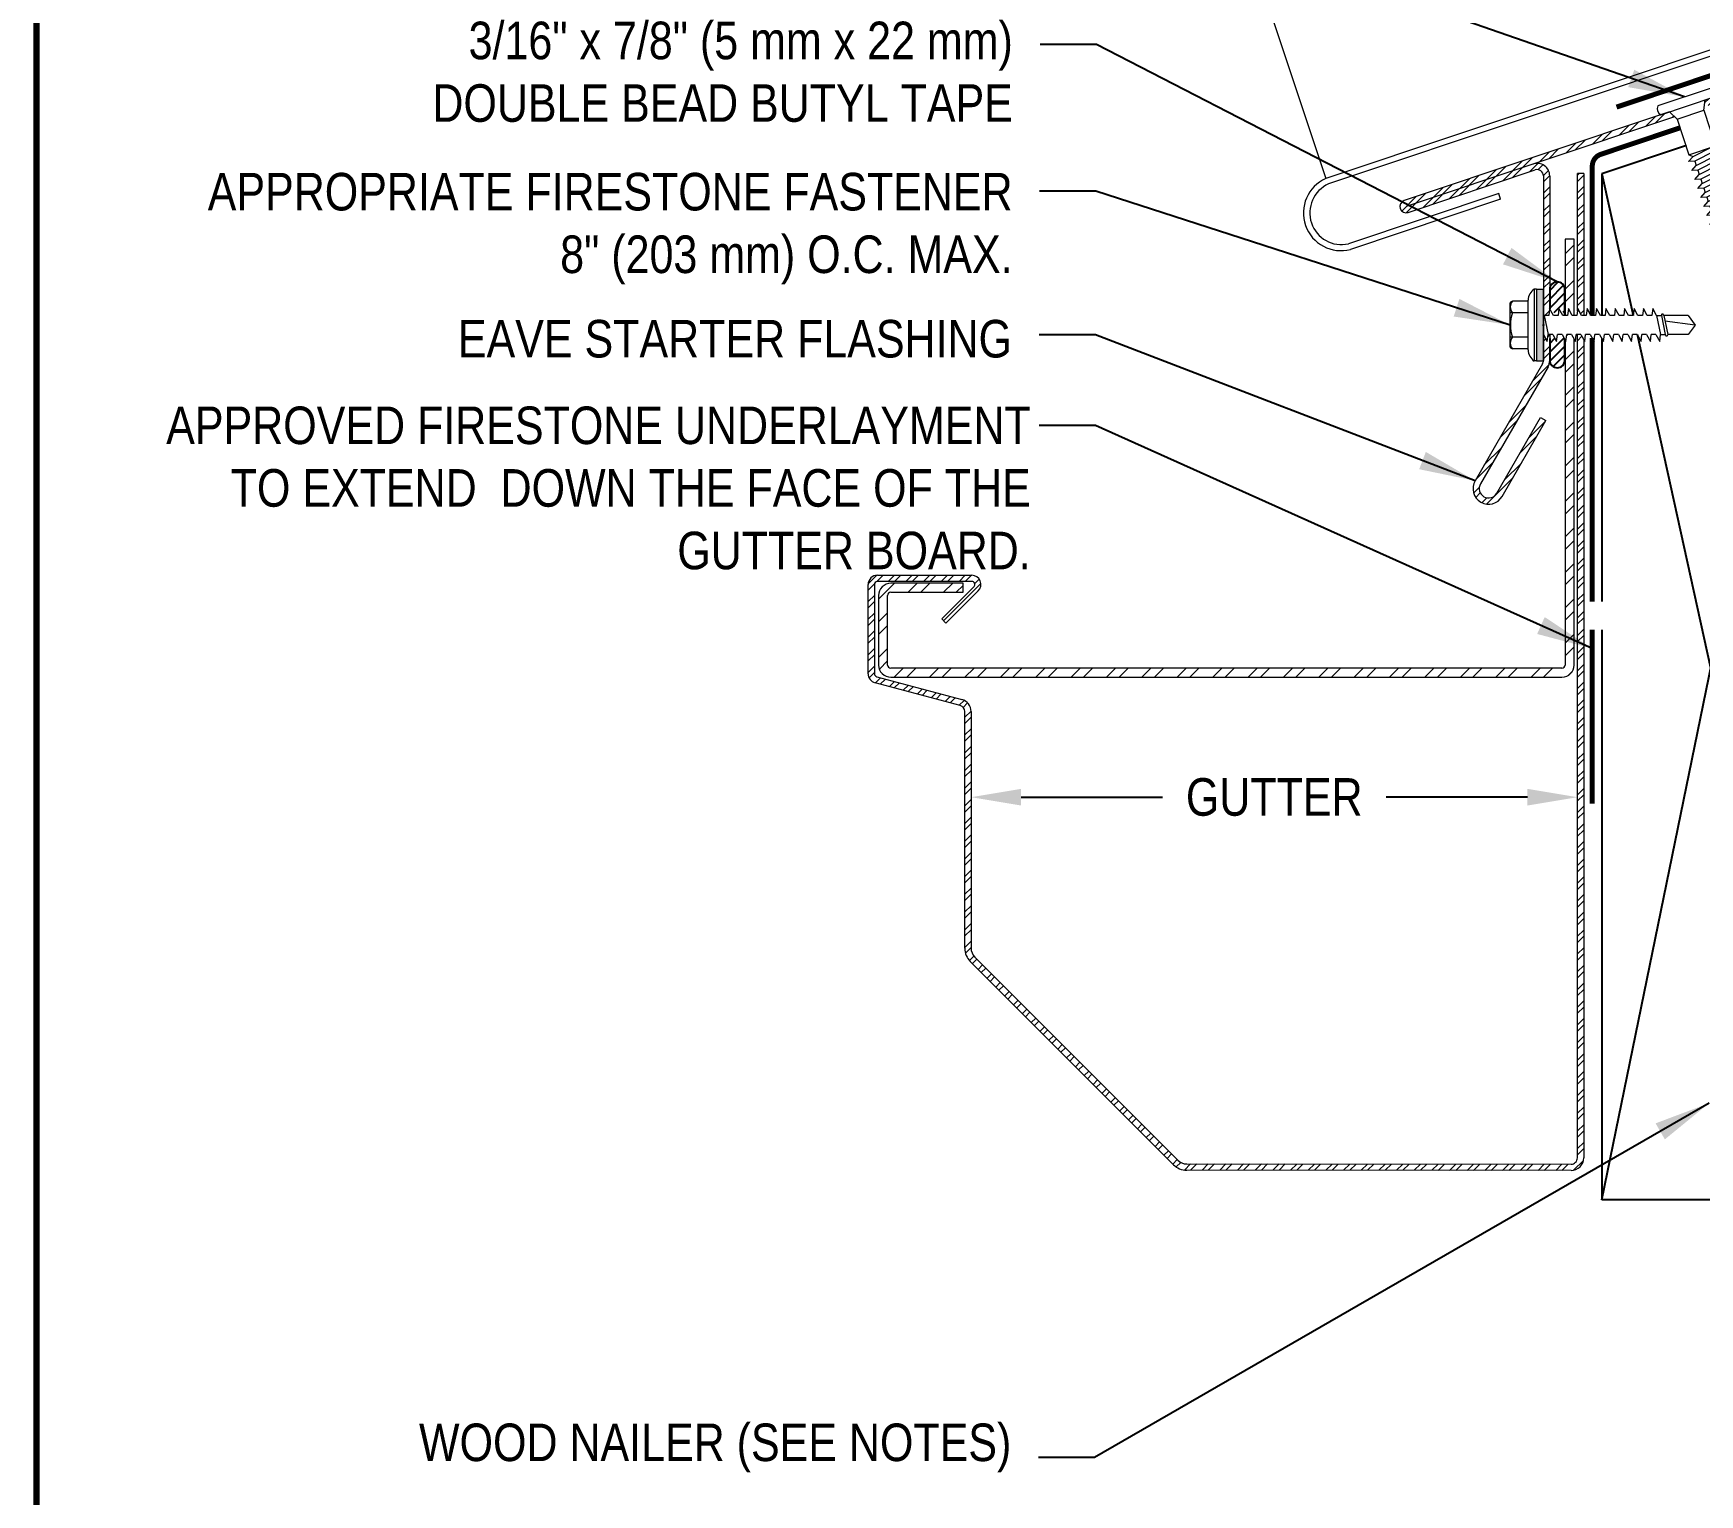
# Model space of a CAD drawing. Header units: inches. Extents: x 0 to 20, y 0 to 16.8.
# Drawn here: x 0 to 8.32, y 3.82 to 11.12 of the extents above; entities that cross this region are included whole.
import ezdxf
from ezdxf.enums import TextEntityAlignment as Align

# ---------------------------------------------------------------- set-up
doc = ezdxf.new("R2010")
doc.units = ezdxf.units.IN
doc.header["$MEASUREMENT"] = 0
doc.linetypes.add('HIDDEN', pattern=[0.375, 0.25, -0.125])
doc.layers.get('0').update_dxf_attribs({"linetype": 'CONTINUOUS'})
doc.layers.get('DEFPOINTS').update_dxf_attribs({"linetype": 'CONTINUOUS'})
doc.layers.add('FSBP-ACCESSORY-FIRESTONE', color=7, linetype='CONTINUOUS', lineweight=9)
doc.layers.add('FSBP-TRIMS', color=7, linetype='CONTINUOUS', lineweight=9)
for name, color, linetype in [('FSBP-ANNO-NOTE', 7, 'CONTINUOUS'), ('FSBP-SEALANTS', 1, 'CONTINUOUS'), ('FSBP-TTLB-BORDER', 7, 'CONTINUOUS'), ('FSBP-TTLB-TEXT', 7, 'CONTINUOUS'), ('FSBP-UNDERLAYMENT', 7, 'HIDDEN'), ('FSBP-WOOD', 7, 'CONTINUOUS')]:
    doc.layers.add(name, color=color, linetype=linetype)
doc.styles.add('ARIAL', font='arial.ttf')
doc.styles.add('ARIAL_BOLD', font='')
doc.styles.add('FSBP_ARIAL_NAR', font='ARIALN.TTF')
doc.styles.add('TXT', font='simplex.shx')
doc.styles.get('ARIAL_BOLD').set_extended_font_data('Arial Black')
doc.dimstyles.new('FSBP-LEADER', dxfattribs={"dimtxt": 0.1875, "dimasz": 0.25, "dimexe": 0.0625, "dimexo": 0.125, "dimgap": 0.125, "dimtad": 0, "dimtih": 1, "dimtoh": 1, "dimdec": 4, "dimzin": 0, "dimdsep": 46, "dimlunit": 4, "dimtxsty": 'FSBP_ARIAL_NAR', "dimcen": 0.09375, "dimclrd": 256, "dimclre": 256, "dimclrt": 256, "dimadec": 0, "dimazin": 0, "dimtfac": 1, "dimtdec": 4, "dimtofl": 0, "dimtmove": 0, "dimatfit": 3, "dimfxl": 0, "dimtolj": 1, "dimtzin": 0, "dimlwd": -1, "dimlwe": -1, "dimarcsym": 0})
doc.dimstyles.new('STANDARD$7', dxfattribs={"dimscale": 1.5, "dimtxt": 0.2, "dimasz": 0.1, "dimexe": 0.1, "dimexo": 0.125, "dimgap": 0.09, "dimtad": 0, "dimdec": 3, "dimzin": 4, "dimdsep": 46, "dimtxsty": 'TXT', "dimcen": 0.09, "dimadec": 0, "dimazin": 0, "dimtfac": 1, "dimtdec": 3, "dimtofl": 0, "dimtmove": 2, "dimatfit": 3, "dimfxl": 0, "dimtolj": 1, "dimtzin": 4, "dimarcsym": 0})

# ---------------------------------------------------------------- blocks, each defined once
blk = doc.blocks.new('FSBP_AP_FASTENER_03')
blk.add_hatch(color=256).paths.add_polyline_path([(0.002615419729806945, -0.1789960340593231), (0.002615419729806945, 0.1789960340596553), (-0.03265692860093594, 0.1789960340596553), (-0.03265692860095015, -0.1789960340593231)])
for p, q in [((-0.04301324298469211, 0.1791137090811299), (-0.04301324298469211, -0.1797372978230554)), ((-0.03265692860093594, 0.1789960340596553), (-0.04301324298469211, 0.1789960340596446)), ((-0.03265692860093594, 0.1789960340596553), (-0.03265692860095015, -0.1789960340593231)), ((-0.03265692860093594, 0.1789960340596553), (0.002615419729806945, 0.1789960340596553)), ((0.002615419729806945, -0.1789960340593231), (0.002615419729806945, 0.1789960340596553)), ((-0.1640266357300533, -0.1112375459913535), (-0.1640266357300533, 0.1112375459916963)), ((-0.0743136411015044, 0.1196342712114147), (-0.1527494827228466, 0.1196342712114147)), ((-0.0743136411015044, -0.1243996865849679), (-0.0743136411015044, 0.1243996865853036)), ((-0.0743136411015044, 0.06120823178266921), (-0.1641351755799079, 0.06120823178266921)), ((-0.0743136411015044, -0.06120823178233348), (-0.1641351755799079, -0.06120823178233348)), ((-0.0743136411015044, -0.1196342712110825), (-0.1527494827228466, -0.1196342712110825)), ((-0.03265692860095015, -0.1789960340593231), (-0.0430132429846779, -0.1789960340593124)), ((-0.03265692860095015, -0.1789960340593231), (0.002615419729806945, -0.1789960340593231))]:
    blk.add_line(p, q)
blk.add_circle((0.002615419729806945, 1.714184350021242e-13), 0.002615419729806584)
for centre, radius, start, end in [((-0.006475827498512388, 0.1219014435894943), 0.0678834565132835, 122.5638284059132, 177.8910320881559), ((-0.06984908107507692, -0.003474649117179318), 0.1484193141759, 123.9560290000004, 129.3856620000001), ((-0.115729837352184, 0.09042125149704194), 0.04715850387660001, 141.7226579999998, 218.2773420000002), ((0.02814110754613353, 1.678657213233237e-13), 0.19096556139495, 161.3056610000001, 198.694339), ((-0.115729837352184, -0.09042125149670976), 0.04715850387660001, 141.7226579999998, 218.2773420000002), ((-0.06984908107507692, 0.003474649117518602), 0.1484193141759, 230.6143379999998, 236.0439710000001), ((-0.005367679842542827, -0.1219235436723052), 0.06899006891726917, 182.0567588836862, 236.9296889590581)]:
    blk.add_arc(centre, radius, start, end)
at = {"layer": 'FSBP-ACCESSORY-FIRESTONE'}
for p, q in [((0.02902654232753576, 0.04687500000015898), (0.005589042327535765, 0.04687500000016964)), ((0.005589042327535765, 0.04687500000016964), (0.02551621998409814, -0.04687499999984635)), ((0.03327260070633287, 0.08203125000016964), (0.02902654232753576, 0.04687500000015898)), ((0.05246404232753576, 0.04687500000016964), (0.03327260070633287, 0.08203125000016964)), ((0.07590154232753576, 0.04687500000016964), (0.05246404232753576, 0.04687500000016964)), ((0.08014760070633287, 0.08203125000016964), (0.07590154232753576, 0.04687500000016964)), ((0.09933904232753576, 0.04687500000016964), (0.08014760070633287, 0.08203125000016964)), ((0.1227765423275358, 0.04687500000015898), (0.09933904232753576, 0.04687500000016964)), ((0.1270226007063329, 0.08203125000016964), (0.1227765423275358, 0.04687500000015898)), ((0.1462140423275358, 0.04687500000016964), (0.1270226007063329, 0.08203125000016964)), ((0.1696515423275358, 0.04687500000015898), (0.1462140423275358, 0.04687500000016964)), ((0.1738976007063329, 0.08203125000016964), (0.1696515423275358, 0.04687500000015898)), ((0.1930890423275358, 0.04687500000016964), (0.1738976007063329, 0.08203125000016964)), ((0.2165265423275358, 0.046875000000143), (0.1930890423275358, 0.04687500000016964)), ((0.2207726007063329, 0.08203125000016964), (0.2165265423275358, 0.046875000000143)), ((0.2399640423275358, 0.04687500000016964), (0.2207726007063329, 0.08203125000016964)), ((0.2634015423275358, 0.04687500000013767), (0.2399640423275358, 0.04687500000016964)), ((0.2676476007063329, 0.08203125000016964), (0.2634015423275358, 0.04687500000013767)), ((0.2868390423275358, 0.04687500000016964), (0.2676476007063329, 0.08203125000016964)), ((0.3102765423275358, 0.04687500000013767), (0.2868390423275358, 0.04687500000016964)), ((0.3145226007063329, 0.08203125000016964), (0.3102765423275358, 0.04687500000013767)), ((0.3337140423275358, 0.04687500000016964), (0.3145226007063329, 0.08203125000016964)), ((0.3571515423275358, 0.04687500000015898), (0.3337140423275358, 0.04687500000016964)), ((0.3613976007063329, 0.08203125000016964), (0.3571515423275358, 0.04687500000015898)), ((0.3805890423275358, 0.04687500000016964), (0.3613976007063329, 0.08203125000016964)), ((0.4040265423275144, 0.04687500000014833), (0.3805890423275358, 0.04687500000016964)), ((0.4082726007063329, 0.08203125000016964), (0.4040265423275144, 0.04687500000014833)), ((0.4274640423275358, 0.04687500000016964), (0.4082726007063329, 0.08203125000016964)), ((0.4509015423275144, 0.04687500000013234), (0.4274640423275358, 0.04687500000016964)), ((0.4551476007063329, 0.08203125000016964), (0.4509015423275144, 0.04687500000013234)), ((0.4743390423275358, 0.04687500000016964), (0.4551476007063329, 0.08203125000016964)), ((0.4977765423275358, 0.04687500000012701), (0.4743390423275358, 0.04687500000016964)), ((0.5020226007063329, 0.08203125000016964), (0.4977765423275358, 0.04687500000012701)), ((0.5212140423275358, 0.04687500000016964), (0.5020226007063329, 0.08203125000016964)), ((0.5446515423275358, 0.04687500000013234), (0.5212140423275358, 0.04687500000016964)), ((0.5488976007063329, 0.08203125000016964), (0.5446515423275358, 0.04687500000013234)), ((0.5680890423275358, 0.04687500000016964), (0.5488976007063329, 0.08203125000016964)), ((0.5680890423275358, 0.04687500000016964), (0.5915265423275606, 0.04687500000005596)), ((0.5680890423275358, 0.04687500000016964), (0.5880162199841195, -0.04687499999983036)), ((0.5915265423275642, 0.04687500000005596), (0.5958759294468692, 0.05786132812505596)), ((0.5915265423275642, 0.04687500000005329), (0.6114537199841443, -0.04687499999996003)), ((0.5958759294468692, 0.05786132812505596), (0.603364267459007, 0.04687500000005596)), ((0.7258366763999113, 0.046875), (0.6033642674590176, 0.04687500000000089)), ((0.6033642674590176, 0.04687500000000178), (0.6232914451155906, -0.046875)), ((0.7609929263999113, 0), (0.6093707237761912, 0.01861684475897363)), ((0.7258366763999113, 0.046875), (0.7609929263999113, 0)), ((0.7609929263999113, 0), (0.7258366763999113, -0.046875)), ((0.04895371998409814, -0.04687499999983036), (0.02551621998409814, -0.04687499999984635)), ((0.04895371998409814, -0.04687499999983036), (0.06814516160530104, -0.08203124999983036)), ((0.06814516160530104, -0.08203124999983036), (0.07239121998409814, -0.04687499999984635)), ((0.09582871998409814, -0.04687499999983036), (0.07239121998409814, -0.04687499999984635)), ((0.09582871998409814, -0.04687499999983036), (0.115020161605301, -0.08203124999983036)), ((0.115020161605301, -0.08203124999983036), (0.1192662199841195, -0.04687499999984102)), ((0.1427037199840981, -0.04687499999983036), (0.1192662199841195, -0.04687499999984102)), ((0.1427037199840981, -0.04687499999983036), (0.161895161605301, -0.08203124999983036)), ((0.161895161605301, -0.08203124999983036), (0.1661412199840981, -0.04687499999983569)), ((0.1895787199840981, -0.04687499999983036), (0.1661412199840981, -0.04687499999983569)), ((0.1895787199840981, -0.04687499999983036), (0.208770161605301, -0.08203124999983036)), ((0.208770161605301, -0.08203124999983036), (0.2130162199840981, -0.04687499999982503)), ((0.2364537199840981, -0.04687499999983036), (0.2130162199840981, -0.04687499999982503)), ((0.2364537199840981, -0.04687499999983036), (0.255645161605301, -0.08203124999983036)), ((0.255645161605301, -0.08203124999983036), (0.2598912199841195, -0.04687499999983569)), ((0.2833287199840981, -0.04687499999983036), (0.2598912199841195, -0.04687499999983569)), ((0.2833287199840981, -0.04687499999983036), (0.302520161605301, -0.08203124999983036)), ((0.302520161605301, -0.08203124999983036), (0.3067662199840981, -0.04687499999983036)), ((0.3302037199840981, -0.04687499999983036), (0.3067662199840981, -0.04687499999983036)), ((0.3302037199840981, -0.04687499999983036), (0.349395161605301, -0.08203124999983036)), ((0.349395161605301, -0.08203124999983036), (0.3536412199841195, -0.04687499999982503)), ((0.3770787199840981, -0.04687499999983036), (0.3536412199841195, -0.04687499999982503)), ((0.3770787199840981, -0.04687499999983036), (0.396270161605301, -0.08203124999983036)), ((0.396270161605301, -0.08203124999983036), (0.4005162199841195, -0.04687499999983036)), ((0.4239537199840981, -0.04687499999983036), (0.4005162199841195, -0.04687499999983036)), ((0.4239537199840981, -0.04687499999983036), (0.443145161605301, -0.08203124999983036)), ((0.443145161605301, -0.08203124999983036), (0.4473912199840981, -0.04687499999983036)), ((0.4708287199840981, -0.04687499999983036), (0.4473912199840981, -0.04687499999983036)), ((0.4708287199840981, -0.04687499999983036), (0.490020161605301, -0.08203124999983036)), ((0.490020161605301, -0.08203124999983036), (0.4942662199841195, -0.04687499999983036)), ((0.5177037199840981, -0.04687499999983036), (0.4942662199841195, -0.04687499999983036)), ((0.5177037199840981, -0.04687499999983036), (0.536895161605301, -0.08203124999983036)), ((0.536895161605301, -0.08203124999983036), (0.5411412199841195, -0.0468749999998197)), ((0.5645787199840981, -0.04687499999983036), (0.5411412199841195, -0.0468749999998197)), ((0.5645787199840981, -0.04687499999983036), (0.583770161605301, -0.08203124999983036)), ((0.583770161605301, -0.08203124999983036), (0.5880162199840981, -0.04687499999982503)), ((0.5880162199841195, -0.04687499999983036), (0.6114537199841443, -0.04687499999994404)), ((0.6189420579962821, -0.05786132812494404), (0.6114537199841443, -0.04687499999994404)), ((0.62329144511558, -0.04687499999994937), (0.6189420579962821, -0.05786132812494404)), ((0.7258366763999113, -0.046875), (0.6232914451155906, -0.046875))]:
    blk.add_line(p, q, dxfattribs=at)
for points in [[(0.005589042327535765, 0.04687500000016431), (0.002078719984119459, 0.05330545855153535)], [(0.002078719984119459, 0.04687500000016431), (0.002078719984098143, -0.04687499999983036), (0.02127016160530104, -0.08203124999983036), (0.02551621998411946, -0.04687499999983036)]]:
    blk.add_lwpolyline(points, dxfattribs=at)
blk = doc.blocks.new('*D3')
at = {"layer": 'DEFPOINTS', "color": 0, "transparency": 16777216}
for p in [(7.714191317942189, 7.304248540808686), (4.68478114616243, 7.205932833923569), (7.714191317942189, 5.696711905436289)]:
    blk.add_point(p, dxfattribs=at)
at = {"layer": 'FSBP-ANNO-NOTE', "transparency": 16777216}
for p, q in [((4.93478114616243, 7.304248540808686), (5.640460822775366, 7.304248540808686)), ((7.464191317942189, 7.304248540808686), (6.758511641329254, 7.304248540808686))]:
    blk.add_line(p, q, dxfattribs=at)
for points in [[(4.93478114616243, 7.345915207475353), (4.93478114616243, 7.262581874142019), (4.68478114616243, 7.304248540808686)], [(7.464191317942189, 7.345915207475353), (7.464191317942189, 7.262581874142019), (7.714191317942189, 7.304248540808686)]]:
    blk.add_solid(points, dxfattribs=at)
at = {"layer": 'FSBP-ANNO-NOTE', "transparency": 16777216, "insert": (6.19948623205231, 7.304248540808686), "char_height": 0.1875, "attachment_point": 5, "style": 'FSBP_ARIAL_NAR'}
blk.add_mtext('\\A1;GUTTER', dxfattribs=at)
blk = doc.blocks.new('FSBP_AP_FASTENER_02')
at = {"layer": 'FSBP-ACCESSORY-FIRESTONE'}
for p, q in [((8.067609890790237, 9.254251986866306), (8.091047390790237, 9.207376986866306)), ((8.231672390790237, 9.207376986866306), (8.255109890790237, 9.254251986866306)), ((8.091047390790237, 9.207376986866306), (8.091047390790237, 9.019876986866306)), ((8.091047390790237, 9.207376986866306), (8.231672390790237, 9.207376986866306)), ((8.231672390790237, 9.207376986866306), (8.231672390790237, 9.019876986866306)), ((8.091047390790237, 9.019876986866306), (8.108625515790237, 9.004810022580598)), ((8.214094265790237, 8.996201536603378), (8.214094265790237, 8.97252608634045)), ((8.108625515790237, 8.98113457231767), (8.108625515790237, 8.957459122054741)), ((8.108625515790237, 8.93378367179177), (8.108625515790237, 8.910108221528843)), ((8.214094265790237, 8.948850636077479), (8.214094265790237, 8.92517518581455)), ((8.108625515790237, 8.886432771265914), (8.108625515790237, 8.862757321002944)), ((8.108625515790237, 8.839081870740015), (8.108625515790237, 8.815406420477045)), ((8.214094265790237, 8.901499735551623), (8.214094265790237, 8.877824285288652)), ((8.214094265790237, 8.854148835025724), (8.214094265790237, 8.830473384762795)), ((8.108625515790237, 8.791730970214116), (8.108625515790237, 8.768055519951188)), ((8.108625515790237, 8.744380069688217), (8.108625515790237, 8.72070461942529)), ((8.214094265790237, 8.806797934499825), (8.214094265790237, 8.783122484236896)), ((8.214094265790237, 8.759447033973968), (8.214094265790237, 8.735771583710997)), ((8.108625515790237, 8.697029169162361), (8.108625515790237, 8.67335371889939)), ((8.214094265790237, 8.71209613344807), (8.214094265790237, 8.688420683185141)), ((8.214094265790237, 8.66474523292217), (8.214094265790237, 8.641069782659242)), ((8.108625515790237, 8.649678268636462), (8.108625515790237, 8.626002818373534)), ((8.108625515790237, 8.602327368110563), (8.108625515790237, 8.578651917847635)), ((8.214094265790237, 8.617394332396314), (8.214094265790237, 8.593718882133343)), ((8.108625515790237, 8.554976467584707), (8.108625515790237, 8.531301017321736)), ((8.108625515790237, 8.507625567058808), (8.108625515790237, 8.48395011679588)), ((8.214094265790237, 8.570043431870415), (8.214094265790237, 8.546367981607444)), ((8.214094265790237, 8.522692531344516), (8.214094265790237, 8.499017081081588)), ((8.108625515790237, 8.460274666532909), (8.108625515790237, 8.43659921626998)), ((8.108625515790237, 8.412923766007053), (8.108625515790237, 8.389248315744082)), ((8.214094265790237, 8.475341630818617), (8.214094265790237, 8.451666180555689)), ((8.214094265790237, 8.42799073029276), (8.214094265790237, 8.40431528002979)), ((8.108625515790237, 8.365572865481154), (8.108625515790237, 8.341897415218225)), ((8.214094265790237, 8.380639829766862), (8.214094265790237, 8.356964379503934)), ((8.214094265790237, 8.333288929240963), (8.214094265790237, 8.309613478978035)), ((8.108625515790237, 8.318221964955255), (8.108625515790237, 8.294546514692327)), ((8.108625515790237, 8.270871064429398), (8.108625515790237, 8.247195614166428)), ((8.161359890790237, 8.095226301065237), (8.179814568015516, 8.245527753638596)), ((8.208234890790237, 8.130382551065237), (8.208234890790237, 8.249587799749234)), ((8.214094265790237, 8.285938028715107), (8.214094265790237, 8.262262578452136)), ((8.114484890790237, 8.130382551065237), (8.114484890790237, 8.236194942606401)), ((8.161359890790237, 8.095226301065237), (8.114484890790237, 8.130382551065237)), ((8.208234890790237, 8.130382551065237), (8.161359890790237, 8.095226301065237))]:
    blk.add_line(p, q, dxfattribs=at)
blk.add_lwpolyline([(8.301984890790237, 9.254251986866306, 0.375321302791409), (8.301984890790237, 9.301126986866306), (8.301984890790237, 9.301126986866306), (8.020734890790239, 9.301126986866308), (8.020734890790237, 9.301126986866306, 0.3753213027914651), (8.020734890790237, 9.254251986866306)], format="xyb", close=True, dxfattribs=at)
for points in [[(8.079328640790237, 8.988787029591988), (8.108625515790237, 9.004810022580598), (8.214094265790237, 9.019876986866306), (8.243391140790237, 9.012224529591988), (8.214094265790237, 8.996201536603378), (8.108625515790237, 8.98113457231767)], [(8.079328640790237, 8.941436129066089), (8.108625515790237, 8.957459122054741), (8.214094265790237, 8.97252608634045), (8.243391140790237, 8.964873629066089), (8.214094265790237, 8.948850636077479), (8.108625515790237, 8.93378367179177)], [(8.079328640790237, 8.894085228540233), (8.108625515790237, 8.910108221528843), (8.214094265790237, 8.92517518581455), (8.243391140790237, 8.917522728540233), (8.214094265790237, 8.901499735551623), (8.108625515790237, 8.886432771265914)], [(8.079328640790237, 8.846734328014334), (8.108625515790237, 8.862757321002944), (8.214094265790237, 8.877824285288652), (8.243391140790237, 8.870171828014334), (8.214094265790237, 8.854148835025724), (8.108625515790237, 8.839081870740015)], [(8.079328640790237, 8.799383427488435), (8.108625515790237, 8.815406420477045), (8.214094265790237, 8.830473384762795), (8.243391140790237, 8.822820927488435), (8.214094265790237, 8.806797934499825), (8.108625515790237, 8.791730970214116)], [(8.079328640790237, 8.752032526962578), (8.108625515790237, 8.768055519951188), (8.214094265790237, 8.783122484236896), (8.243391140790237, 8.775470026962578), (8.214094265790237, 8.759447033973968), (8.108625515790237, 8.744380069688217)], [(8.079328640790237, 8.70468162643668), (8.108625515790237, 8.72070461942529), (8.214094265790237, 8.735771583710997), (8.243391140790237, 8.72811912643668), (8.214094265790237, 8.71209613344807), (8.108625515790237, 8.697029169162361)], [(8.079328640790237, 8.65733072591078), (8.108625515790237, 8.67335371889939), (8.214094265790237, 8.688420683185141), (8.243391140790237, 8.68076822591078), (8.214094265790237, 8.66474523292217), (8.108625515790237, 8.649678268636462)], [(8.079328640790237, 8.609979825384924), (8.108625515790237, 8.626002818373534), (8.214094265790237, 8.641069782659242), (8.243391140790237, 8.633417325384924), (8.214094265790237, 8.617394332396314), (8.108625515790237, 8.602327368110563)], [(8.079328640790237, 8.562628924859025), (8.108625515790237, 8.578651917847635), (8.214094265790237, 8.593718882133343), (8.243391140790237, 8.586066424859025), (8.214094265790237, 8.570043431870415), (8.108625515790237, 8.554976467584707)], [(8.079328640790237, 8.515278024333126), (8.108625515790237, 8.531301017321736), (8.214094265790237, 8.546367981607444), (8.243391140790237, 8.538715524333126), (8.214094265790237, 8.522692531344516), (8.108625515790237, 8.507625567058808)], [(8.079328640790237, 8.46792712380727), (8.108625515790237, 8.48395011679588), (8.214094265790237, 8.499017081081588), (8.243391140790237, 8.49136462380727), (8.214094265790237, 8.475341630818617), (8.108625515790237, 8.460274666532909)], [(8.079328640790237, 8.42057622328137), (8.108625515790237, 8.43659921626998), (8.214094265790237, 8.451666180555689), (8.243391140790237, 8.44401372328137), (8.214094265790237, 8.42799073029276), (8.108625515790237, 8.412923766007053)], [(8.079328640790237, 8.373225322755472), (8.108625515790237, 8.389248315744082), (8.214094265790237, 8.40431528002979), (8.243391140790237, 8.396662822755472), (8.214094265790237, 8.380639829766862), (8.108625515790237, 8.365572865481154)], [(8.079328640790237, 8.325874422229573), (8.108625515790237, 8.341897415218225), (8.214094265790237, 8.356964379503934), (8.243391140790237, 8.349311922229573), (8.214094265790237, 8.333288929240963), (8.108625515790237, 8.318221964955255)], [(8.086652859540237, 8.279569838668008), (8.108625515790237, 8.294546514692327), (8.214094265790237, 8.309613478978035), (8.236066922040237, 8.300914704739425), (8.214094265790237, 8.285938028715107), (8.108625515790237, 8.270871064429398)], [(8.097639187665237, 8.23970727615429), (8.108625515790237, 8.247195614166428), (8.214094265790237, 8.262262578452136), (8.225080593915237, 8.25791319133283), (8.214094265790237, 8.250424853320693), (8.108625515790237, 8.235357889034985)]]:
    blk.add_lwpolyline(points, close=True, dxfattribs=at)
blk.add_lwpolyline([(8.091047390790237, 9.019876986866306), (8.231672390790237, 9.019876986866306)], dxfattribs=at)
blk = doc.blocks.new('A$C486F1324')
at = {"layer": 'FSBP-TTLB-BORDER', "const_width": 0.03125}
blk.add_lwpolyline([(20.01562496487846, 2.630833302549462), (20.01562496487846, 15.63083330254946), (0.01562496487845775, 15.63083330254946), (0.01562496487845775, 2.630833302549462)], dxfattribs=at)
at = {"layer": 'FSBP-TTLB-TEXT'}
for tag, height, style, p in [('MAXIMUM_WARRANTY', 0.1875, 'ARIAL_BOLD', (18.05549597262787, 2.85485773330052)), ('ACCPT_SYSTEMS', 0.21875, 'ARIAL', (12.51000666906039, 1.505833302549462))]:
    blk.add_attdef(tag, text='', height=height, dxfattribs=dict(at, style=style)).set_placement(p, align=Align.MIDDLE_LEFT)
for tag, height, style, p in [('DETAIL_DESCP_LINE_1', 0.21875, 'ARIAL_BOLD', (10.34680946719057, 2.25720148330052)), ('ISSUE_REV_DATE', 0.21875, 'ARIAL', (16.85632130115108, 1.902577359955217)), ('DETAIL_NUMBER', 0.4375, 'ARIAL', (18.9350408723662, 1.73767023330052))]:
    blk.add_attdef(tag, text='', height=height, dxfattribs=dict(at, style=style)).set_placement(p, align=Align.MIDDLE_CENTER)

msp = doc.modelspace()

# ---------------------------------------------------------------- hatches: boundary and pattern name
at = {"layer": 'FSBP-ACCESSORY-FIRESTONE'}
h = msp.add_hatch(dxfattribs=at)
h.set_pattern_fill('STEEL', color=256, scale=0.5, style=0)
h.set_pattern_definition([(45, (0, 0.8885348915828999), (-0.04419417382415922, 0.04419417382415922), []), (45, (0, 0.9197848915828999), (-0.04419417382415922, 0.04419417382415922), [])])
h.paths.add_polyline_path([(10.75576186128794, 11.55781910616226), (10.74584609077528, 11.58745422038746), (8.352389988431746, 10.78661501110963), (8.347488201831807, 10.75202201162811)])
h.paths.add_polyline_path([(8.174579303080582, 10.72712038803368), (8.130126631742792, 10.71224673226469), (6.84882857016231, 10.28353039797278, 1), (6.868660111187629, 10.22426016952239), (7.50333663971069, 10.43661996536403, -0.5122765682506683), (7.544502410223349, 10.40698485113884), (7.544502410223348, 9.71460200313869), (7.54747603282108, 9.709154709417078), (7.570913532821079, 9.709154709417078), (7.575159591199873, 9.744310959417087), (7.575752410223349, 9.74322499129622), (7.575752410223349, 10.40698485113884, 0.5122765682507014), (7.49342086919803, 10.46625507958923), (8.199312630705839, 10.70244315906481)])
h.paths.add_polyline_path([(7.575752410223349, 9.484658452077683), (7.575752410223349, 9.615404709417081), (7.567403210477662, 9.615404709417088), (7.563157152098842, 9.580248459417087), (7.544502410223349, 9.61442154458729), (7.544502410223349, 9.484658452077683), (7.544502410223348, 9.483283675357594), (7.5444721554012, 9.483283675357594, -0.1204757838842265), (7.540315704091613, 9.469033452077685), (7.202845763289219, 8.884518368580673, 1), (7.338162232630538, 8.806393368580673), (7.556912232630539, 9.185279482736368), (7.529848938762276, 9.200904482736366), (7.311098938762275, 8.822018368580673, -1), (7.229909057157482, 8.868893368580673), (7.567378997959879, 9.453408452077683, 0.1316524975873928)])
h = msp.add_hatch(dxfattribs=at)
h.set_pattern_fill('STEEL', color=256, scale=0.5, style=0)
h.set_pattern_definition([(45, (-5.426893783095415, 1.745915473080592), (-0.04419417382415922, 0.04419417382415922), []), (45, (-5.426893783095415, 1.777165473080592), (-0.04419417382415922, 0.04419417382415922), [])])
edge = h.paths.add_edge_path()
edge.add_line((7.731465710477604, 9.615404709417154), (7.714191317942229, 9.615404709417081))
edge.add_line((7.714191317942229, 9.615404709417081), (7.714191317942181, 5.502982852431555))
edge.add_arc((7.682941317942181, 5.502982852431554), 0.03124999999999975, -90.0295391065464, 1.5916157281026244e-12, ccw=False)
edge.add_line((7.682925206859541, 5.471732856584627), (5.762093161478494, 5.472723150598654))
edge.add_arc((5.762164847563242, 5.535223109487482), 0.06250000000000032, 225.0000000000001, 269.9342830238967, ccw=False)
edge.add_line((5.717970673739083, 5.491028935663323), (4.70308697233826, 6.50591263706418))
edge.add_arc((4.747281146162405, 6.550106810888337), 0.06249999999998926, 180.0000000000081, 225.000000000008, ccw=False)
edge.add_line((4.684781146162416, 6.550106810888328), (4.68478114616243, 7.731777923766414))
edge.add_arc((4.622281146162423, 7.731777923766408), 0.06250000000000701, 4.872609772002108e-12, 75.00000000000723)
edge.add_line((4.638457336481324, 7.792148287909484), (4.213399185438161, 7.906042276217766))
edge.add_arc((4.217443233017888, 7.921134867253535), 0.01562500000000199, 180, 255.0000000000009, ccw=False)
edge.add_line((4.201818233017886, 7.921134867253535), (4.201818233017886, 8.36590589887919))
edge.add_arc((4.217443233017886, 8.36590589887919), 0.015625, 90, 180, ccw=False)
edge.add_line((4.217443233017886, 8.38153089887919), (4.689280058015439, 8.381530898879193))
edge.add_arc((4.68928005801544, 8.366530898879198), 0.01499999999999629, -45.000000000000114, 90.00000000000341, ccw=False)
edge.add_line((4.699886659733235, 8.355924297161401), (4.538422464436592, 8.194460101864754))
edge.add_line((4.538422464436592, 8.194460101864754), (4.559635667872192, 8.173246898429152))
edge.add_line((4.559635667872192, 8.173246898429152), (4.721099863168843, 8.334711093725803))
edge.add_arc((4.688075567429568, 8.366770486953117), 0.04602617519606274, 315.8493801212042, 448.5004162008323)
edge.add_line((4.689280058015439, 8.412780898879193), (4.217443233017886, 8.412780898879193))
edge.add_arc((4.217443233017888, 8.365905898879191), 0.04687500000000177, 90.00000000000217, 180.0000000000022)
edge.add_line((4.170568233017886, 8.36590589887919), (4.1705682330179, 7.921134867253533))
edge.add_arc((4.217443233017895, 7.921134867253527), 0.04687499999999466, 179.9999999999924, 254.9999999999926)
edge.add_line((4.20531109027871, 7.875857094146234), (4.630369241321874, 7.761963105837951))
edge.add_arc((4.622281146162421, 7.731777923766416), 0.03125000000000157, 1.5916157281026244e-12, 75.00000000000279, ccw=False)
edge.add_line((4.653531146162423, 7.731777923766417), (4.653531146162416, 6.550106810888328))
edge.add_arc((4.747281146162417, 6.550106810888332), 0.09375000000000189, 180.0000000000022, 225.0000000000023)
edge.add_line((4.68098988542618, 6.483815550152089), (5.695873586827013, 5.468931848751244))
edge.add_arc((5.76216484756325, 5.535223109487479), 0.09374999999999677, 224.9999999999988, 269.9999999999994)
edge.add_line((5.762164847563249, 5.441473109487482), (7.682909095776894, 5.440482860737699))
edge.add_arc((7.682941317942178, 5.502982852431555), 0.06249999999999992, 269.9704608934503, 359.9999999999992)
edge.add_line((7.745441317942178, 5.502982852431554), (7.745441317942229, 9.589803196012069))
edge.add_line((7.745441317942229, 9.589803196012069), (7.731465710477604, 9.615404709417154))
h.paths.add_polyline_path([(7.734976032821033, 9.709154709417168), (7.745441317942229, 9.70915470941706), (7.745441317942238, 10.41849456529216), (7.714191317942238, 10.41849456529216), (7.71419131794223, 9.731119074622521), (7.715784591199876, 9.744310959417088)])
h = msp.add_hatch(dxfattribs=at)
h.set_pattern_fill('STEEL', color=256, style=0)
h.set_pattern_definition([(45, (0, 0.8885348915828999), (-0.08838834764831843, 0.08838834764831845), []), (45, (0, 0.9510348915828999), (-0.08838834764831843, 0.08838834764831845), [])])
h.paths.add_polyline_path([(7.697736580863033, 10.09116944630994), (7.652736580863022, 10.09116944630994), (7.652736580863021, 9.709154709417074), (7.664663532821079, 9.709154709417078), (7.668909591199873, 9.744310959417087), (7.688101032821089, 9.709154709417072), (7.697736580863027, 9.709154709417081)])
h.paths.add_polyline_path([(7.697736580863023, 9.591323167505951), (7.68459071047765, 9.61540470941707), (7.661153210477663, 9.615404709417088), (7.656907152098842, 9.580248459417087), (7.652736580863021, 9.587888408927045), (7.652736580863021, 7.964294446309943, -0.4142135623730951), (7.637111580863021, 7.948669446309943), (4.283650862075561, 7.948669446309943, -0.4142135623730951), (4.268025862075561, 7.964294446309943), (4.268025862075561, 8.311794446309946, -0.4142135623730951), (4.283650862075561, 8.327419446309946), (4.644900862075559, 8.327419446309946), (4.644900862075559, 8.37241944630995), (4.283650862075561, 8.372419446309937, 0.4142135623731338), (4.223025862075559, 8.31179444630994), (4.223025862075573, 7.964294446309943, 0.4142135623731336), (4.283650862075568, 7.903669446309941), (7.637111580863021, 7.903669446309952, 0.4142135623730476), (7.697736580862994, 7.964294446309934)])
at = {"layer": 'FSBP-SEALANTS'}
h = msp.add_hatch(dxfattribs=at)
h.set_pattern_fill('ANSI31', color=256, scale=0.25, style=0)
h.set_pattern_definition([(45, (-23.96132748514927, 4.019368224916256), (-0.02209708691207961, 0.02209708691207961), [])])
edge = h.paths.add_edge_path()
edge.add_line((7.612125697889947, 9.59758246961016), (7.610032152098843, 9.580248459417085))
edge.add_line((7.610032152098843, 9.580248459417085), (7.590840710477634, 9.615404709417097))
edge.add_line((7.590840710477634, 9.615404709417097), (7.590627546089899, 9.616407569013901))
edge.add_line((7.590627546089899, 9.616407569013901), (7.578411766353036, 9.61640756901391))
edge.add_line((7.578411766353036, 9.61640756901391), (7.575752410223342, 9.594388797580887))
edge.add_line((7.575752410223342, 9.594388797580887), (7.575752410223338, 9.487030252005642))
edge.add_arc((7.61372186408278, 9.48703025200562), 0.03796945385944114, 179.9999999999678, 351.1013513771771)
edge.add_line((7.651234299161051, 9.4811568678974), (7.651221703692033, 9.59066346885187))
edge.add_line((7.651221703692033, 9.59066346885187), (7.637715710477635, 9.6154047094171))
edge.add_line((7.637715710477635, 9.6154047094171), (7.637502546089898, 9.616407569013905))
edge.add_line((7.637502546089898, 9.616407569013905), (7.625286766353015, 9.616407569013905))
edge.add_line((7.625286766353015, 9.616407569013905), (7.621040707974214, 9.581251319013917))
edge.add_line((7.621040707974214, 9.581251319013917), (7.612125697889947, 9.59758246961016))
edge = h.paths.add_edge_path()
edge.add_line((7.617909654965613, 9.710157569013903), (7.622034591199873, 9.744310959417085))
edge.add_line((7.622034591199873, 9.744310959417085), (7.630949601284144, 9.727979808820834))
edge.add_line((7.630949601284144, 9.727979808820834), (7.633043147075246, 9.745313819013921))
edge.add_line((7.633043147075246, 9.745313819013921), (7.651207743100465, 9.71203861793124))
edge.add_line((7.651207743100465, 9.71203861793124), (7.651192370960715, 9.845685945563844))
edge.add_arc((7.613721864082774, 9.839550756838632), 0.03796945385943572, 9.298745985368823, 180.0000000000992)
edge.add_line((7.575752410223338, 9.839550756838566), (7.575752410223338, 9.710157569013901))
edge.add_line((7.575752410223338, 9.710157569013901), (7.581922088696449, 9.710157569013901))
edge.add_line((7.581922088696449, 9.710157569013901), (7.58616814707525, 9.745313819013914))
edge.add_line((7.58616814707525, 9.745313819013914), (7.605359588696456, 9.710157569013894))
edge.add_line((7.605359588696456, 9.710157569013894), (7.617909654965613, 9.710157569013903))

# ---------------------------------------------------------------- linework, layer by layer
at = {"layer": 'FSBP-ACCESSORY-FIRESTONE'}
for p, q in [((7.745441317942238, 10.41849456529216), (7.714191317942238, 10.41849456529216)), ((7.714191317942231, 9.73111907462252), (7.714191317942238, 10.41849456529216)), ((7.745441317942238, 10.41849456529216), (7.74544131794223, 9.709154709417078)), ((7.697736580863033, 10.09116944630994), (7.652736580863021, 10.09116944630994)), ((7.652736580863021, 10.09116944630994), (7.652736580863021, 9.709154709417083)), ((7.697736580863026, 9.709154709417085), (7.697736580863033, 10.09116944630994)), ((7.652736580863021, 9.58788840892705), (7.652736580863021, 7.964294446309943)), ((7.697736580862994, 7.964294446309943), (7.697736580863023, 9.591323167505951)), ((7.714191317942181, 5.502982852431555), (7.714191317942229, 9.615404709417083)), ((7.745441317942229, 9.589803196012067), (7.745441317942178, 5.502982852431554)), ((4.217443233017887, 8.412780898879193), (4.68928005801544, 8.412780898879193)), ((4.170568233017901, 7.921134867253533), (4.170568233017887, 8.36590589887919)), ((4.201818233017887, 8.36590589887919), (4.201818233017887, 7.921134867253535)), ((4.68928005801544, 8.381530898879193), (4.217443233017887, 8.38153089887919)), ((4.644900862075559, 8.372419446309948), (4.283650862075561, 8.372419446309937)), ((4.283650862075561, 8.327419446309946), (4.644900862075559, 8.327419446309946)), ((4.538422464436595, 8.194460101864756), (4.699886659733236, 8.355924297161401)), ((4.721099863168844, 8.334711093725803), (4.559635667872191, 8.173246898429152)), ((4.644900862075559, 8.327419446309946), (4.644900862075559, 8.372419446309948)), ((4.223025862075559, 8.311794446309946), (4.223025862075573, 7.964294446309943)), ((4.268025862075561, 7.964294446309943), (4.268025862075561, 8.311794446309946)), ((4.559635667872191, 8.173246898429152), (4.538422464436595, 8.194460101864756)), ((7.637111580863021, 7.948669446309943), (4.283650862075561, 7.948669446309943)), ((4.630369241321874, 7.761963105837951), (4.205311090278711, 7.875857094146234)), ((4.213399185438162, 7.906042276217766), (4.638457336481325, 7.792148287909484)), ((4.283650862075561, 7.903669446309941), (7.637111580863021, 7.903669446309952)), ((4.653531146162416, 6.550106810888328), (4.653531146162424, 7.731777923766417)), ((4.684781146162431, 7.731777923766414), (4.684781146162416, 6.550106810888328)), ((4.70308697233826, 6.50591263706418), (5.717970673739083, 5.491028935663323)), ((5.695873586827014, 5.468931848751244), (4.680989885426181, 6.483815550152089)), ((5.762093161478495, 5.472723150598654), (7.682925206859542, 5.471732856584627)), ((7.682909095776894, 5.440482860737699), (5.76216484756325, 5.441473109487482))]:
    msp.add_line(p, q, dxfattribs=at)
for centre, radius, start, end in [((4.217443233017889, 8.365905898879191), 0.04687500000000178, 90.00000000000216, 180.0000000000022), ((4.68807556742957, 8.366770486953117), 0.04602617519606283, 315.8493801212035, 88.50041620083346), ((4.217443233017887, 8.36590589887919), 0.015625, 90, 180), ((4.283650862075556, 8.311794446309941), 0.06062499999999638, 89.99999999999496, 179.999999999995), ((4.283650862075561, 8.311794446309946), 0.015625, 90, 180), ((4.68928005801544, 8.366530898879196), 0.01499999999999645, 315.0000000000048, 90), ((4.217443233017896, 7.921134867253528), 0.04687499999999548, 179.9999999999935, 254.9999999999928), ((4.217443233017889, 7.921134867253535), 0.01562500000000178, 180, 255.0000000000009), ((4.283650862075568, 7.964294446309935), 0.0606249999999946, 179.9999999999924, 269.9999999999933), ((4.283650862075561, 7.964294446309943), 0.015625, 180, 270), ((7.637111580863021, 7.964294446309943), 0.015625, 270, 0), ((7.637111580863012, 7.964294446309935), 0.06062499999998217, 270.0000000000084, 7.556997923157315e-12), ((4.622281146162422, 7.731777923766416), 0.03125000000000178, 1.628443996909321e-12, 75.00000000000283), ((4.622281146162424, 7.731777923766407), 0.06250000000000779, 5.699553989182623e-12, 75.00000000000745), ((4.747281146162418, 6.550106810888332), 0.09375000000000201, 180.0000000000022, 225.0000000000023), ((4.747281146162406, 6.550106810888337), 0.06249999999998934, 180.0000000000082, 225.000000000008), ((7.682941317942179, 5.502982852431554), 0.0625, 269.9704608934503, 359.9999999999996), ((7.682941317942182, 5.502982852431554), 0.03124999999999947, 269.9704608934535, 1.628443996909321e-12), ((5.762164847563252, 5.535223109487479), 0.09374999999999645, 224.9999999999988, 269.9999999999989), ((5.762164847563243, 5.535223109487482), 0.0625000000000005, 225, 269.9342830238966)]:
    msp.add_arc(centre, radius, start, end, dxfattribs=at)
at = {"layer": 'FSBP-SEALANTS'}
for p, q in [((7.575752410223349, 9.839550756838563), (7.575752410223348, 9.743224991296223)), ((7.651691317942228, 9.709154709417085), (7.651691317942228, 9.839550756838563)), ((7.575752410223353, 9.594388797580852), (7.575752410223349, 9.487030252005642)), ((7.651691317942228, 9.487030252005644), (7.651691317942227, 9.589803196012067))]:
    msp.add_line(p, q, dxfattribs=at)
for centre, start, end in [((7.613721864082795, 9.839550756838563), 0, 179.9999999999987), ((7.613721864082785, 9.487030252005644), 180.0000000000013, 0)]:
    msp.add_arc(centre, 0.03796945385943573, start, end, dxfattribs=at)
at = {"layer": 'FSBP-TRIMS'}
for p, q in [((13.59409411897755, 12.7815440404878), (6.45741666658999, 10.39364516812294)), ((13.59409411897755, 12.75002692672402), (6.471250799103473, 10.36675689034752)), ((5.983074711842862, 11.81667103236443), (6.45741666658999, 10.39364516812294)), ((8.174579303080588, 10.72712038803368), (6.84882857016231, 10.28353039797278)), ((8.19931263070584, 10.70244315906482), (6.858744340674969, 10.25389528374759)), ((6.868660111187629, 10.22426016952239), (7.50333663971069, 10.43661996536403)), ((7.544502410223349, 10.40698485113884), (7.544502410223349, 9.484658452077683)), ((7.575752410223349, 10.40698485113884), (7.575752410223349, 9.743224991296223)), ((7.321068786617897, 10.31967670204346), (6.5710712109934, 10.06813007007833)), ((7.330620195349337, 10.2912378098139), (6.580802707878488, 10.039751578802)), ((7.330620195349337, 10.2912378098139), (7.321041090711785, 10.31975916536499)), ((7.575752410223349, 9.615404709417078), (7.575752410223349, 9.484658452077683)), ((7.540315704091612, 9.469033452077683), (7.202845763289219, 8.884518368580673)), ((7.567378997959879, 9.453408452077683), (7.229909057157482, 8.868893368580673)), ((7.311098938762275, 8.822018368580673), (7.529848938762275, 9.200904482736366)), ((7.338162232630538, 8.806393368580673), (7.556912232630538, 9.185279482736366)), ((7.529848938762275, 9.200904482736366), (7.556912232630538, 9.185279482736366))]:
    msp.add_line(p, q, dxfattribs=at)
for centre, radius, start, end in [((7.513252410223349, 10.40698485113884), 0.0625, 0, 108.5000000000002), ((7.513252410223349, 10.40698485113884), 0.03125, 0, 108.5000000000002), ((6.533255478265262, 10.22163034513102), 0.1879910228847629, 113.7919785794003, 284.6505404124592), ((6.535379229881951, 10.22219613122379), 0.1581463521948529, 113.9224971810003, 283.0434302483731), ((6.858744340674969, 10.25389528374759), 0.03125, 108.5000000000004, 288.4999999999994), ((7.513252410223349, 9.484658452077683), 0.03125, 330.0000000000001, 0), ((7.513252410223349, 9.484658452077683), 0.0625, 330.0000000000001, 0), ((7.270503997959879, 8.845455868580673), 0.07812500000000047, 150.0000000000001, 329.9999999999999), ((7.270503997959879, 8.845455868580673), 0.04687500000000047, 150.0000000000001, 329.9999999999999)]:
    msp.add_arc(centre, radius, start, end, dxfattribs=at)
at = {"layer": 'FSBP-UNDERLAYMENT', "linetype": 'HIDDEN', "const_width": 0.025}
for points in [[(13.59409411897755, 12.52298938297143), (10.94218467074977, 11.63567289385107, -0.2316328207086117), (10.88770590196964, 11.64292562900443), (10.80924966098524, 11.6951828808995, 0.23163282070862), (10.75477089220511, 11.70243561605286), (7.909799926586508, 10.75052164683759)], [(8.226136172684527, 10.64689749019728), (7.831092931578791, 10.51471787072236, 0.3225094152675443), (7.788424472604103, 10.45544764227198), (7.788424472604103, 9.709154709417053)]]:
    msp.add_lwpolyline(points, format="xyb", dxfattribs=at)
for points in [[(7.788424472604103, 9.596932555565616), (7.788424472604103, 8.280822905909881)], [(7.788424472604103, 8.140197905909881), (7.788424472604103, 7.271398483550783)]]:
    msp.add_lwpolyline(points, dxfattribs=at)
at = {"layer": 'FSBP-WOOD'}
for p, q in [((7.836652036615927, 5.294139001804301), (8.96165203661594, 10.79413900180429)), ((8.259854333272537, 10.5593207750283), (7.836652036615914, 10.41771926736446)), ((7.836652036615927, 10.41771926736446), (7.836652036615927, 9.709154709417078)), ((7.836652036615924, 10.41771926736446), (7.992013496647128, 9.710157569013806)), ((7.836652036615927, 9.594454832449273), (7.836652036615929, 8.280822905909883)), ((8.012598467416293, 9.616407569013802), (8.961652036615941, 5.294139001804302)), ((7.836652036615926, 8.14019790590988), (7.836652036615927, 5.294139001804301)), ((8.961652036615941, 5.294139001804302), (7.836652036615927, 5.294139001804301))]:
    msp.add_line(p, q, dxfattribs=at)

# ---------------------------------------------------------------- block references
msp.add_blockref('A$C486F1324', (3.512154211904317e-08, 3.078388033372903e-08))
at = {"layer": 'FSBP-ACCESSORY-FIRESTONE', "rotation": 18.50000000000001}
msp.add_blockref('FSBP_AP_FASTENER_02', (3.460291249647454, -0.608795866758129), dxfattribs=at)
at = {"layer": 'FSBP-ACCESSORY-FIRESTONE'}
msp.add_blockref('FSBP_AP_FASTENER_03', (7.541886990493542, 9.662279709416918), dxfattribs=at)

# ---------------------------------------------------------------- texts
at = {"layer": 'FSBP-ANNO-NOTE', "style": 'FSBP_ARIAL_NAR'}
for s, insert, char_height, attachment_point in [('APPROPRIATE FIRESTONE FASTENER\\P8" (203 mm) O.C. MAX.', (4.892458035348774, 10.42200332735444), 0.1875, 3), ('EAVE STARTER FLASHING', (4.889493772994967, 9.687649614320048), 0.1875, 3), ('WOOD NAILER (SEE NOTES)', (4.885959601346883, 3.932352295689458), 0.1874999999999999, 9)]:
    msp.add_mtext(s, dxfattribs=dict(at, insert=insert, char_height=char_height, attachment_point=attachment_point))
at = {"layer": 'FSBP-ANNO-NOTE', "insert": (4.982931097502384, 8.439861182736616), "char_height": 0.1875, "width": 4.372733109749063, "attachment_point": 9, "style": 'FSBP_ARIAL_NAR'}
msp.add_mtext('APPROVED FIRESTONE UNDERLAYMENT TO EXTEND  DOWN THE FACE OF THE GUTTER BOARD.', dxfattribs=at)
at = {"layer": 'FSBP-TRIMS', "insert": (4.89357499182638, 11.1771254180686), "char_height": 0.1875, "width": 3.28545741526095, "attachment_point": 3, "style": 'FSBP_ARIAL_NAR'}
msp.add_mtext('3/16" x 7/8" (5 mm x 22 mm)\\PDOUBLE BEAD BUTYL TAPE', dxfattribs=at)

# ---------------------------------------------------------------- dimensions: what is measured, and where the dimension line sits
at = {"layer": 'FSBP-ANNO-NOTE'}
dim = msp.add_linear_dim(base=(7.714191317942189, 7.304248540808686), p1=(4.68478114616243, 7.205932833923569), p2=(7.714191317942189, 5.696711905436289), text='GUTTER', dimstyle='FSBP-LEADER', override={"dimse1": 1, "dimse2": 1, "dimsd1": 0}, dxfattribs=at)
dim.commit()
dim.dimension.update_dxf_attribs({"geometry": '*D3', "text_midpoint": (6.19948623205231, 7.304248540808686)})

# ---------------------------------------------------------------- leaders
at = {"layer": 'FSBP-ANNO-NOTE', "annotation_type": 0, "has_hookline": 1, "hookline_direction": 1}
for points, text_width in [([(8.248610989987174, 10.80132037090945), (5.301675759370484, 11.82695217790067), (5.020425759370484, 11.82695217790067)], 4.018715893587994), ([(7.377860354763489, 9.662279709417088), (5.308708035348774, 10.33077293071742), (5.027458035348774, 10.33077293071742)], 4.018715893587994), ([(7.202845763289219, 8.884518368580673), (5.305743772994967, 9.612649614320048), (5.024493772994967, 9.612649614320048)], 2.738702251023192), ([(7.788424472604103, 8.04631378029751), (5.305743772994967, 9.160740767053227), (5.024493772994967, 9.160740767053227)], 2.738702251023192), ([(8.37158146254756, 5.775826451532097), (5.302209601346883, 4.007352295689458), (5.020959601346883, 4.007352295689458)], 2.943596521145975)]:
    msp.add_leader(points, dimstyle='STANDARD$7', override={"dimasz": 0.1875, "dimtad": 0}, dxfattribs=dict(at, text_width=text_width))
at = {"layer": 'FSBP-ANNO-NOTE'}
msp.add_leader([(7.613721864082795, 9.877520210697998), (5.311141689201219, 11.06338485775122), (5.029891689201219, 11.06338485775122)], dimstyle='STANDARD$7', override={"dimasz": 0.1875, "dimtad": 0}, dxfattribs=at)

doc.saveas('drawing.dxf')
